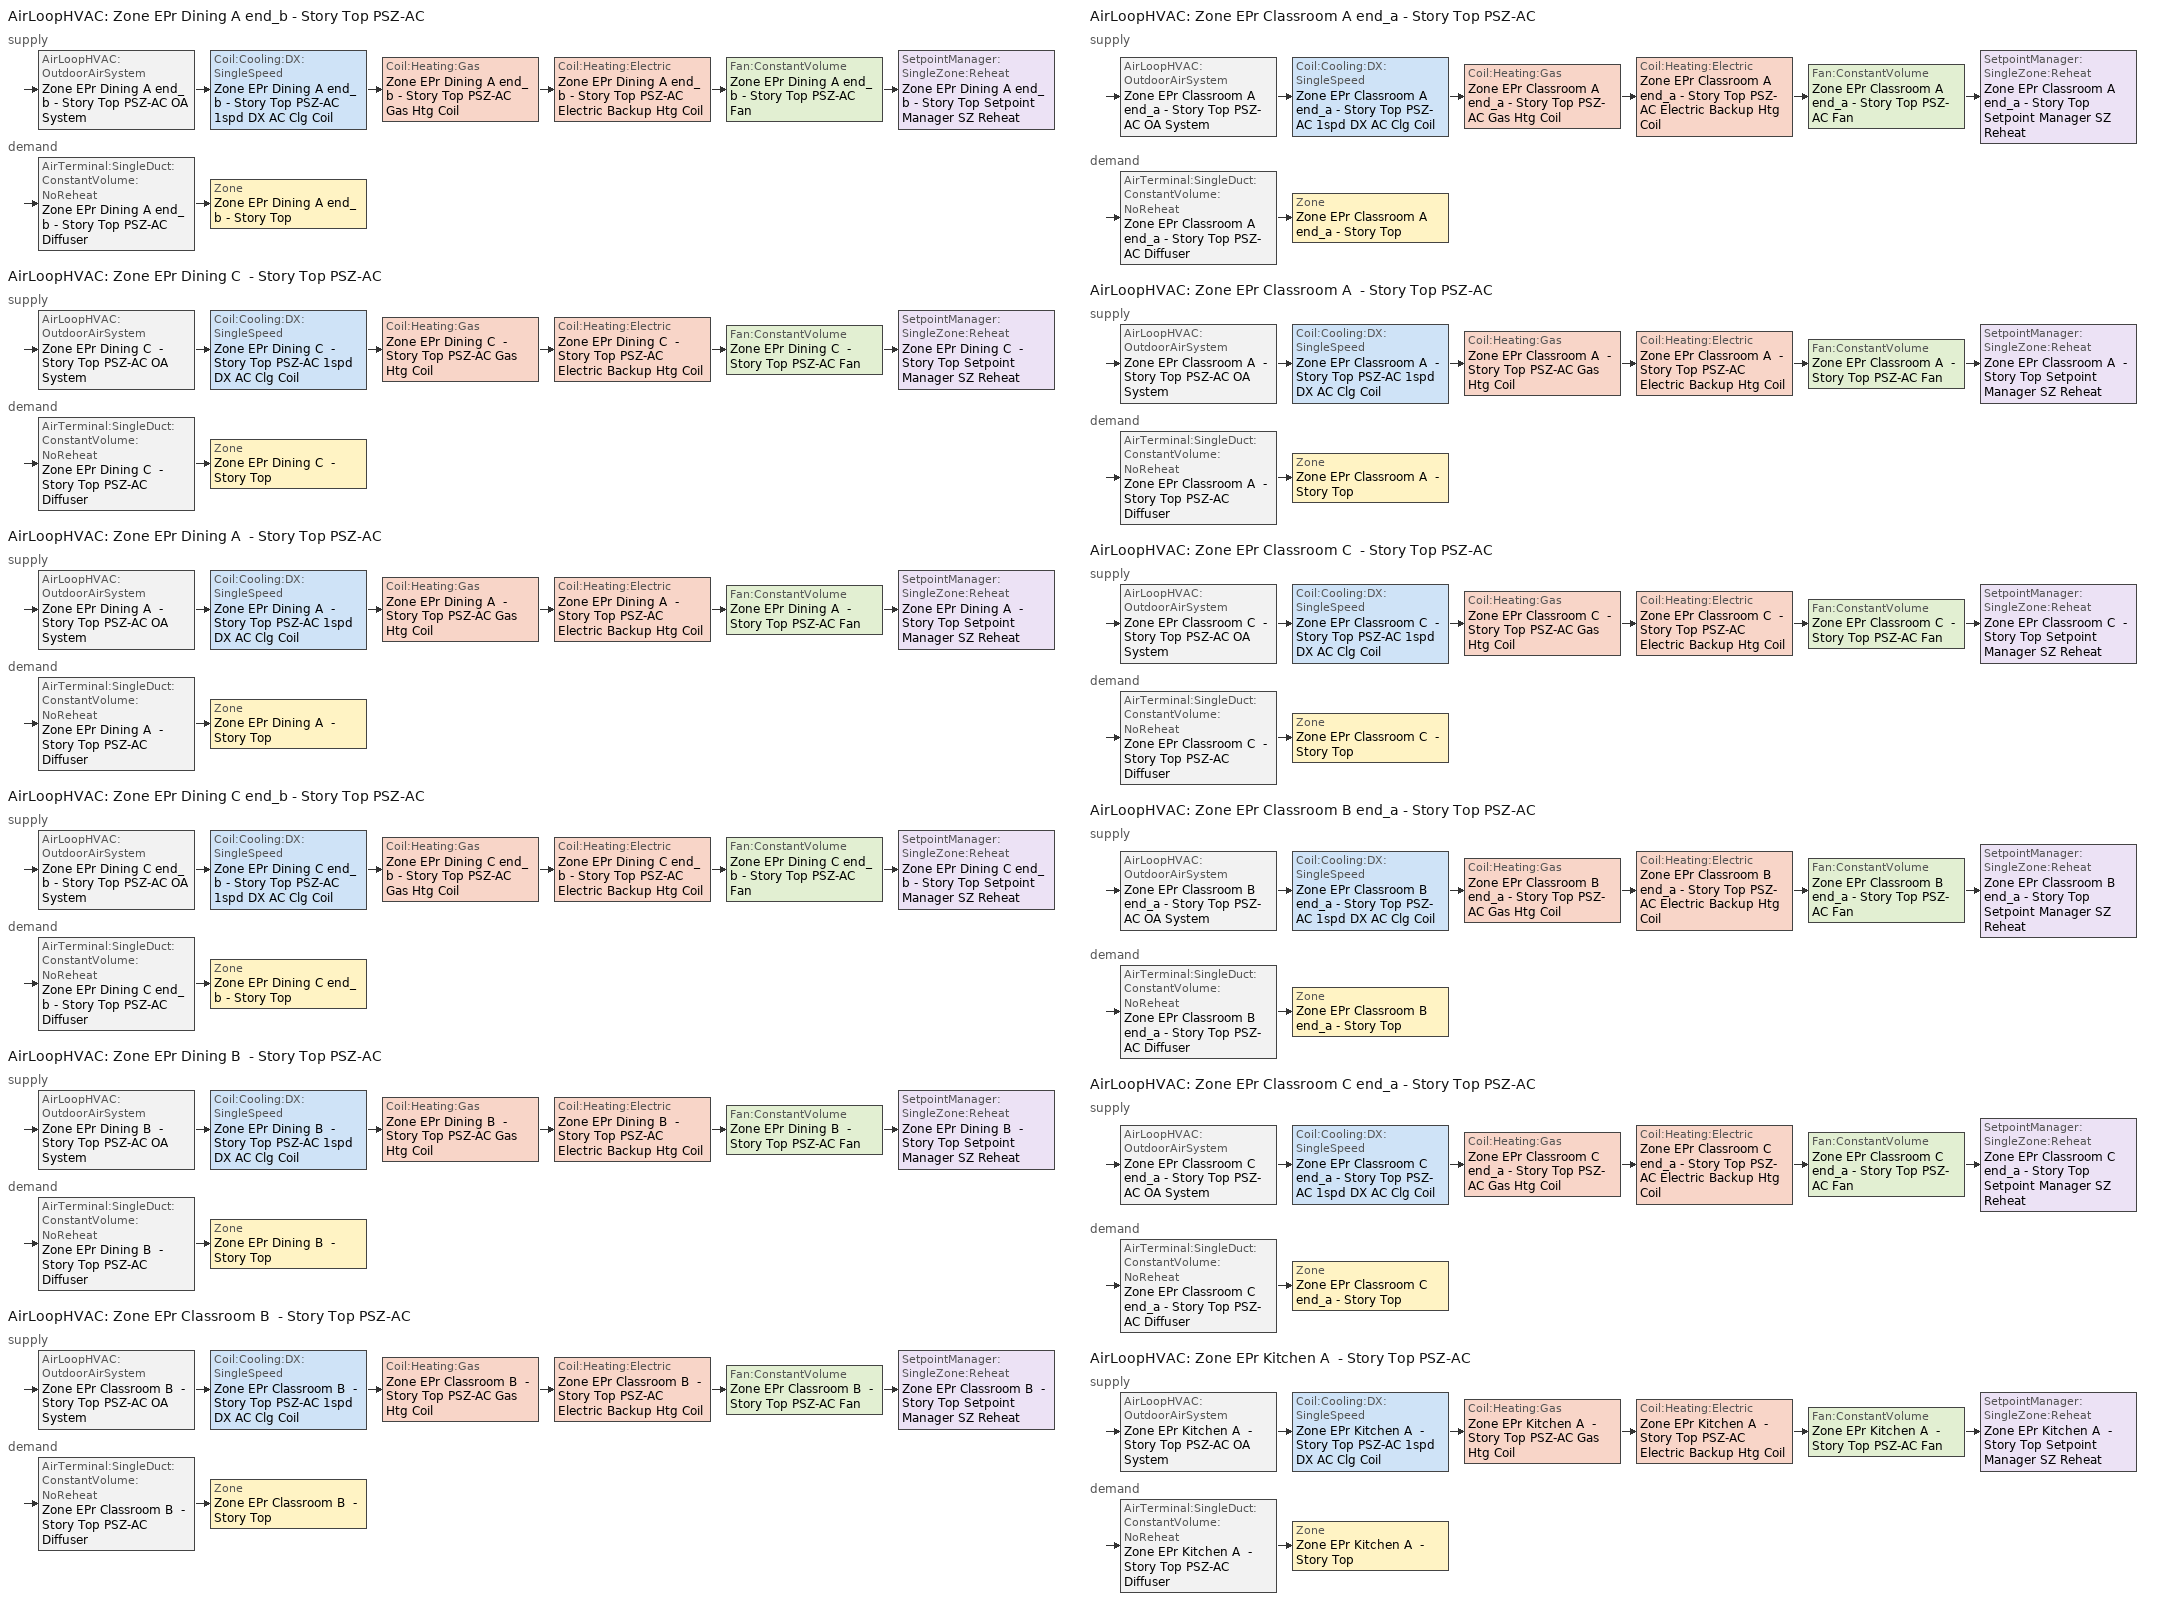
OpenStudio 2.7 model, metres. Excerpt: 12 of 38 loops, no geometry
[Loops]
AirLoopHVAC 'Zone EPr Dining A end_b - Story Top PSZ-AC'
 supply: AirLoopHVAC:OutdoorAirSystem 'Zone EPr Dining A end_b - Story Top PSZ-AC OA System' > Coil:Cooling:DX:SingleSpeed 'Zone EPr Dining A end_b - Story Top PSZ-AC 1spd DX AC Clg Coil' > Coil:Heating:Gas 'Zone EPr Dining A end_b - Story Top PSZ-AC Gas Htg Coil' > Coil:Heating:Electric 'Zone EPr Dining A end_b - Story Top PSZ-AC Electric Backup Htg Coil' > Fan:ConstantVolume 'Zone EPr Dining A end_b - Story Top PSZ-AC Fan' > SetpointManager:SingleZone:Reheat 'Zone EPr Dining A end_b - Story Top Setpoint Manager SZ Reheat'
 demand: AirTerminal:SingleDuct:ConstantVolume:NoReheat 'Zone EPr Dining A end_b - Story Top PSZ-AC Diffuser' > Zone 'Zone EPr Dining A end_b - Story Top'
AirLoopHVAC 'Zone EPr Dining C  - Story Top PSZ-AC'
 supply: AirLoopHVAC:OutdoorAirSystem 'Zone EPr Dining C  - Story Top PSZ-AC OA System' > Coil:Cooling:DX:SingleSpeed 'Zone EPr Dining C  - Story Top PSZ-AC 1spd DX AC Clg Coil' > Coil:Heating:Gas 'Zone EPr Dining C  - Story Top PSZ-AC Gas Htg Coil' > Coil:Heating:Electric 'Zone EPr Dining C  - Story Top PSZ-AC Electric Backup Htg Coil' > Fan:ConstantVolume 'Zone EPr Dining C  - Story Top PSZ-AC Fan' > SetpointManager:SingleZone:Reheat 'Zone EPr Dining C  - Story Top Setpoint Manager SZ Reheat'
 demand: AirTerminal:SingleDuct:ConstantVolume:NoReheat 'Zone EPr Dining C  - Story Top PSZ-AC Diffuser' > Zone 'Zone EPr Dining C  - Story Top'
AirLoopHVAC 'Zone EPr Dining A  - Story Top PSZ-AC'
 supply: AirLoopHVAC:OutdoorAirSystem 'Zone EPr Dining A  - Story Top PSZ-AC OA System' > Coil:Cooling:DX:SingleSpeed 'Zone EPr Dining A  - Story Top PSZ-AC 1spd DX AC Clg Coil' > Coil:Heating:Gas 'Zone EPr Dining A  - Story Top PSZ-AC Gas Htg Coil' > Coil:Heating:Electric 'Zone EPr Dining A  - Story Top PSZ-AC Electric Backup Htg Coil' > Fan:ConstantVolume 'Zone EPr Dining A  - Story Top PSZ-AC Fan' > SetpointManager:SingleZone:Reheat 'Zone EPr Dining A  - Story Top Setpoint Manager SZ Reheat'
 demand: AirTerminal:SingleDuct:ConstantVolume:NoReheat 'Zone EPr Dining A  - Story Top PSZ-AC Diffuser' > Zone 'Zone EPr Dining A  - Story Top'
AirLoopHVAC 'Zone EPr Dining C end_b - Story Top PSZ-AC'
 supply: AirLoopHVAC:OutdoorAirSystem 'Zone EPr Dining C end_b - Story Top PSZ-AC OA System' > Coil:Cooling:DX:SingleSpeed 'Zone EPr Dining C end_b - Story Top PSZ-AC 1spd DX AC Clg Coil' > Coil:Heating:Gas 'Zone EPr Dining C end_b - Story Top PSZ-AC Gas Htg Coil' > Coil:Heating:Electric 'Zone EPr Dining C end_b - Story Top PSZ-AC Electric Backup Htg Coil' > Fan:ConstantVolume 'Zone EPr Dining C end_b - Story Top PSZ-AC Fan' > SetpointManager:SingleZone:Reheat 'Zone EPr Dining C end_b - Story Top Setpoint Manager SZ Reheat'
 demand: AirTerminal:SingleDuct:ConstantVolume:NoReheat 'Zone EPr Dining C end_b - Story Top PSZ-AC Diffuser' > Zone 'Zone EPr Dining C end_b - Story Top'
AirLoopHVAC 'Zone EPr Dining B  - Story Top PSZ-AC'
 supply: AirLoopHVAC:OutdoorAirSystem 'Zone EPr Dining B  - Story Top PSZ-AC OA System' > Coil:Cooling:DX:SingleSpeed 'Zone EPr Dining B  - Story Top PSZ-AC 1spd DX AC Clg Coil' > Coil:Heating:Gas 'Zone EPr Dining B  - Story Top PSZ-AC Gas Htg Coil' > Coil:Heating:Electric 'Zone EPr Dining B  - Story Top PSZ-AC Electric Backup Htg Coil' > Fan:ConstantVolume 'Zone EPr Dining B  - Story Top PSZ-AC Fan' > SetpointManager:SingleZone:Reheat 'Zone EPr Dining B  - Story Top Setpoint Manager SZ Reheat'
 demand: AirTerminal:SingleDuct:ConstantVolume:NoReheat 'Zone EPr Dining B  - Story Top PSZ-AC Diffuser' > Zone 'Zone EPr Dining B  - Story Top'
AirLoopHVAC 'Zone EPr Classroom B  - Story Top PSZ-AC'
 supply: AirLoopHVAC:OutdoorAirSystem 'Zone EPr Classroom B  - Story Top PSZ-AC OA System' > Coil:Cooling:DX:SingleSpeed 'Zone EPr Classroom B  - Story Top PSZ-AC 1spd DX AC Clg Coil' > Coil:Heating:Gas 'Zone EPr Classroom B  - Story Top PSZ-AC Gas Htg Coil' > Coil:Heating:Electric 'Zone EPr Classroom B  - Story Top PSZ-AC Electric Backup Htg Coil' > Fan:ConstantVolume 'Zone EPr Classroom B  - Story Top PSZ-AC Fan' > SetpointManager:SingleZone:Reheat 'Zone EPr Classroom B  - Story Top Setpoint Manager SZ Reheat'
 demand: AirTerminal:SingleDuct:ConstantVolume:NoReheat 'Zone EPr Classroom B  - Story Top PSZ-AC Diffuser' > Zone 'Zone EPr Classroom B  - Story Top'
AirLoopHVAC 'Zone EPr Classroom A end_a - Story Top PSZ-AC'
 supply: AirLoopHVAC:OutdoorAirSystem 'Zone EPr Classroom A end_a - Story Top PSZ-AC OA System' > Coil:Cooling:DX:SingleSpeed 'Zone EPr Classroom A end_a - Story Top PSZ-AC 1spd DX AC Clg Coil' > Coil:Heating:Gas 'Zone EPr Classroom A end_a - Story Top PSZ-AC Gas Htg Coil' > Coil:Heating:Electric 'Zone EPr Classroom A end_a - Story Top PSZ-AC Electric Backup Htg Coil' > Fan:ConstantVolume 'Zone EPr Classroom A end_a - Story Top PSZ-AC Fan' > SetpointManager:SingleZone:Reheat 'Zone EPr Classroom A end_a - Story Top Setpoint Manager SZ Reheat'
 demand: AirTerminal:SingleDuct:ConstantVolume:NoReheat 'Zone EPr Classroom A end_a - Story Top PSZ-AC Diffuser' > Zone 'Zone EPr Classroom A end_a - Story Top'
AirLoopHVAC 'Zone EPr Classroom A  - Story Top PSZ-AC'
 supply: AirLoopHVAC:OutdoorAirSystem 'Zone EPr Classroom A  - Story Top PSZ-AC OA System' > Coil:Cooling:DX:SingleSpeed 'Zone EPr Classroom A  - Story Top PSZ-AC 1spd DX AC Clg Coil' > Coil:Heating:Gas 'Zone EPr Classroom A  - Story Top PSZ-AC Gas Htg Coil' > Coil:Heating:Electric 'Zone EPr Classroom A  - Story Top PSZ-AC Electric Backup Htg Coil' > Fan:ConstantVolume 'Zone EPr Classroom A  - Story Top PSZ-AC Fan' > SetpointManager:SingleZone:Reheat 'Zone EPr Classroom A  - Story Top Setpoint Manager SZ Reheat'
 demand: AirTerminal:SingleDuct:ConstantVolume:NoReheat 'Zone EPr Classroom A  - Story Top PSZ-AC Diffuser' > Zone 'Zone EPr Classroom A  - Story Top'
AirLoopHVAC 'Zone EPr Classroom C  - Story Top PSZ-AC'
 supply: AirLoopHVAC:OutdoorAirSystem 'Zone EPr Classroom C  - Story Top PSZ-AC OA System' > Coil:Cooling:DX:SingleSpeed 'Zone EPr Classroom C  - Story Top PSZ-AC 1spd DX AC Clg Coil' > Coil:Heating:Gas 'Zone EPr Classroom C  - Story Top PSZ-AC Gas Htg Coil' > Coil:Heating:Electric 'Zone EPr Classroom C  - Story Top PSZ-AC Electric Backup Htg Coil' > Fan:ConstantVolume 'Zone EPr Classroom C  - Story Top PSZ-AC Fan' > SetpointManager:SingleZone:Reheat 'Zone EPr Classroom C  - Story Top Setpoint Manager SZ Reheat'
 demand: AirTerminal:SingleDuct:ConstantVolume:NoReheat 'Zone EPr Classroom C  - Story Top PSZ-AC Diffuser' > Zone 'Zone EPr Classroom C  - Story Top'
AirLoopHVAC 'Zone EPr Classroom B end_a - Story Top PSZ-AC'
 supply: AirLoopHVAC:OutdoorAirSystem 'Zone EPr Classroom B end_a - Story Top PSZ-AC OA System' > Coil:Cooling:DX:SingleSpeed 'Zone EPr Classroom B end_a - Story Top PSZ-AC 1spd DX AC Clg Coil' > Coil:Heating:Gas 'Zone EPr Classroom B end_a - Story Top PSZ-AC Gas Htg Coil' > Coil:Heating:Electric 'Zone EPr Classroom B end_a - Story Top PSZ-AC Electric Backup Htg Coil' > Fan:ConstantVolume 'Zone EPr Classroom B end_a - Story Top PSZ-AC Fan' > SetpointManager:SingleZone:Reheat 'Zone EPr Classroom B end_a - Story Top Setpoint Manager SZ Reheat'
 demand: AirTerminal:SingleDuct:ConstantVolume:NoReheat 'Zone EPr Classroom B end_a - Story Top PSZ-AC Diffuser' > Zone 'Zone EPr Classroom B end_a - Story Top'
AirLoopHVAC 'Zone EPr Classroom C end_a - Story Top PSZ-AC'
 supply: AirLoopHVAC:OutdoorAirSystem 'Zone EPr Classroom C end_a - Story Top PSZ-AC OA System' > Coil:Cooling:DX:SingleSpeed 'Zone EPr Classroom C end_a - Story Top PSZ-AC 1spd DX AC Clg Coil' > Coil:Heating:Gas 'Zone EPr Classroom C end_a - Story Top PSZ-AC Gas Htg Coil' > Coil:Heating:Electric 'Zone EPr Classroom C end_a - Story Top PSZ-AC Electric Backup Htg Coil' > Fan:ConstantVolume 'Zone EPr Classroom C end_a - Story Top PSZ-AC Fan' > SetpointManager:SingleZone:Reheat 'Zone EPr Classroom C end_a - Story Top Setpoint Manager SZ Reheat'
 demand: AirTerminal:SingleDuct:ConstantVolume:NoReheat 'Zone EPr Classroom C end_a - Story Top PSZ-AC Diffuser' > Zone 'Zone EPr Classroom C end_a - Story Top'
AirLoopHVAC 'Zone EPr Kitchen A  - Story Top PSZ-AC'
 supply: AirLoopHVAC:OutdoorAirSystem 'Zone EPr Kitchen A  - Story Top PSZ-AC OA System' > Coil:Cooling:DX:SingleSpeed 'Zone EPr Kitchen A  - Story Top PSZ-AC 1spd DX AC Clg Coil' > Coil:Heating:Gas 'Zone EPr Kitchen A  - Story Top PSZ-AC Gas Htg Coil' > Coil:Heating:Electric 'Zone EPr Kitchen A  - Story Top PSZ-AC Electric Backup Htg Coil' > Fan:ConstantVolume 'Zone EPr Kitchen A  - Story Top PSZ-AC Fan' > SetpointManager:SingleZone:Reheat 'Zone EPr Kitchen A  - Story Top Setpoint Manager SZ Reheat'
 demand: AirTerminal:SingleDuct:ConstantVolume:NoReheat 'Zone EPr Kitchen A  - Story Top PSZ-AC Diffuser' > Zone 'Zone EPr Kitchen A  - Story Top'
[Sizing:Zone] Zone Cooling Design Supply Air Temperature Input Method=SupplyAirTemperature; Zone Cooling Design Supply Air Temperature {C}=12.7778; Zone Cooling Design Supply Air Temperature Difference {deltaC}=11.11; Zone Heating Design Supply Air Temperature Input Method=SupplyAirTemperature; Zone Heating Design Supply Air Temperature {C}=50; Zone Heating Design Supply Air Temperature Difference {deltaC}=11.11; Zone Cooling Design Supply Air Humidity Ratio {kg-H2O/kg-air}=0.0085; Zone Heating Design Supply Air Humidity Ratio {kg-H2O/kg-air}=0.008; Cooling Design Air Flow Method=DesignDay; Heating Design Air Flow Method=DesignDay; Account for Dedicated Outdoor Air System=No; Dedicated Outdoor Air System Control Strategy=NeutralSupplyAir; Dedicated Outdoor Air Low Setpoint Temperature for Design {C}=autosize; Dedicated Outdoor Air High Setpoint Temperature for Design {C}=autosize
Zone EPr Classroom A end_a - Story Top; Zone EPr Classroom B end_a - Story Top; Zone EPr Classroom C end_a - Story Top; Zone EPr Classroom A  - Story Top; Zone EPr Classroom B  - Story Top; Zone EPr Classroom C  - Story Top; Zone EPr Kitchen A  - Story Top; Zone EPr Dining A  - Story Top; Zone EPr Dining B  - Story Top; Zone EPr Dining C  - Story Top; Zone EPr Dining A end_b - Story Top; Zone EPr Dining C end_b - Story Top
[Zone equipment]
Zone EPr Classroom A end_a - Story Top: Zone EPr Classroom A end_a - Story Top PSZ-AC Diffuser
Zone EPr Classroom B end_a - Story Top: Zone EPr Classroom B end_a - Story Top PSZ-AC Diffuser
Zone EPr Classroom C end_a - Story Top: Zone EPr Classroom C end_a - Story Top PSZ-AC Diffuser
Zone EPr Classroom A  - Story Top: Zone EPr Classroom A  - Story Top PSZ-AC Diffuser
Zone EPr Classroom B  - Story Top: Zone EPr Classroom B  - Story Top PSZ-AC Diffuser
Zone EPr Classroom C  - Story Top: Zone EPr Classroom C  - Story Top PSZ-AC Diffuser
Zone EPr Kitchen A  - Story Top: Zone EPr Kitchen A  - Story Top Exhaust Fan, Zone EPr Kitchen A  - Story Top PSZ-AC Diffuser
Zone EPr Dining A  - Story Top: Zone EPr Dining A  - Story Top PSZ-AC Diffuser
Zone EPr Dining B  - Story Top: Zone EPr Dining B  - Story Top PSZ-AC Diffuser
Zone EPr Dining C  - Story Top: Zone EPr Dining C  - Story Top PSZ-AC Diffuser
Zone EPr Dining A end_b - Story Top: Zone EPr Dining A end_b - Story Top PSZ-AC Diffuser
Zone EPr Dining C end_b - Story Top: Zone EPr Dining C end_b - Story Top PSZ-AC Diffuser
[Fan:ZoneExhaust]
Zone EPr Kitchen A  - Story Top Exhaust Fan: Availability Schedule=DEER Primary School Kitchen Exhaust Fan DCV Schedule; Fan Total Efficiency=0.429; Pressure Rise {Pa}=124.544; Maximum Flow Rate {m3/s}=0.0470096; System Availability Manager Coupling Mode=Decoupled
[AirLoopHVAC] Availability Schedule=Always On Discrete; Design Supply Air Flow Rate {m3/s}=AutoSize
Zone EPr Dining A end_b - Story Top PSZ-AC; Zone EPr Dining C  - Story Top PSZ-AC; Zone EPr Dining A  - Story Top PSZ-AC; Zone EPr Dining C end_b - Story Top PSZ-AC; Zone EPr Dining B  - Story Top PSZ-AC; Zone EPr Classroom B  - Story Top PSZ-AC; Zone EPr Classroom A end_a - Story Top PSZ-AC; Zone EPr Classroom A  - Story Top PSZ-AC; Zone EPr Classroom C  - Story Top PSZ-AC; Zone EPr Classroom B end_a - Story Top PSZ-AC; Zone EPr Classroom C end_a - Story Top PSZ-AC; Zone EPr Kitchen A  - Story Top PSZ-AC
[Sizing:System] Type of Load to Size On=Sensible; Design Outdoor Air Flow Rate {m3/s}=Autosize; Central Heating Maximum System Air Flow Ratio=1; Preheat Design Temperature {C}=7.22222; Preheat Design Humidity Ratio {kg-H2O/kg-Air}=0.008; Precool Design Temperature {C}=12.7778; Precool Design Humidity Ratio {kg-H2O/kg-Air}=0.008; Central Cooling Design Supply Air Temperature {C}=12.7778; Central Heating Design Supply Air Temperature {C}=50; Sizing Option=Coincident; 100% Outdoor Air in Cooling=No; 100% Outdoor Air in Heating=No; Central Cooling Design Supply Air Humidity Ratio {kg-H2O/kg-Air}=0.0085; Central Heating Design Supply Air Humidity Ratio {kg-H2O/kg-Air}=0.008; Cooling Design Air Flow Method=DesignDay; Cooling Design Air Flow Rate {m3/s}=0; Heating Design Air Flow Method=DesignDay; Heating Design Air Flow Rate {m3/s}=0; System Outdoor Air Method=ZoneSum; Zone Maximum Outdoor Air Fraction=1; Cooling Supply Air Flow Rate Per Floor Area {m3/s-m2}=0.00996765; Cooling Fraction of Autosized Cooling Supply Air Flow Rate=1; Cooling Supply Air Flow Rate Per Unit Cooling Capacity {m3/s-W}=3.94755e-05; Heating Supply Air Flow Rate Per Floor Area {m3/s-m2}=0.00996765; Heating Fraction of Autosized Heating Supply Air Flow Rate=1; Heating Fraction of Autosized Cooling Supply Air Flow Rate=1; Heating Supply Air Flow Rate Per Unit Heating Capacity {m3/s-W}=3.15882e-05; Cooling Design Capacity Method=CoolingDesignCapacity; Cooling Design Capacity {W}=autosize; Cooling Design Capacity Per Floor Area {W/m2}=234.7; Fraction of Autosized Cooling Design Capacity=1; Heating Design Capacity Method=HeatingDesignCapacity; Heating Design Capacity {W}=autosize; Heating Design Capacity Per Floor Area {W/m2}=157; Fraction of Autosized Heating Design Capacity=1; Central Cooling Capacity Control Method=OnOff
Zone EPr Dining A end_b - Story Top PSZ-AC; Zone EPr Dining C  - Story Top PSZ-AC; Zone EPr Dining A  - Story Top PSZ-AC; Zone EPr Dining C end_b - Story Top PSZ-AC; Zone EPr Dining B  - Story Top PSZ-AC; Zone EPr Classroom B  - Story Top PSZ-AC; Zone EPr Classroom A end_a - Story Top PSZ-AC; Zone EPr Classroom A  - Story Top PSZ-AC; Zone EPr Classroom C  - Story Top PSZ-AC; Zone EPr Classroom B end_a - Story Top PSZ-AC; Zone EPr Classroom C end_a - Story Top PSZ-AC; Zone EPr Kitchen A  - Story Top PSZ-AC
[SetpointManager:SingleZone:Reheat] Minimum Supply Air Temperature {C}=12.7778; Maximum Supply Air Temperature {C}=50
Name | Control Zone | Setpoint Node or NodeList
Zone EPr Dining A end_b - Story Top Setpoint Manager SZ Reheat | Zone EPr Dining A end_b - Story Top | Zone EPr Dining A end_b - Story Top PSZ-AC Supply Outlet Node
Zone EPr Dining C  - Story Top Setpoint Manager SZ Reheat | Zone EPr Dining C  - Story Top | Zone EPr Dining C  - Story Top PSZ-AC Supply Outlet Node
Zone EPr Dining A  - Story Top Setpoint Manager SZ Reheat | Zone EPr Dining A  - Story Top | Zone EPr Dining A  - Story Top PSZ-AC Supply Outlet Node
Zone EPr Dining C end_b - Story Top Setpoint Manager SZ Reheat | Zone EPr Dining C end_b - Story Top | Zone EPr Dining C end_b - Story Top PSZ-AC Supply Outlet Node
Zone EPr Dining B  - Story Top Setpoint Manager SZ Reheat | Zone EPr Dining B  - Story Top | Zone EPr Dining B  - Story Top PSZ-AC Supply Outlet Node
Zone EPr Classroom B  - Story Top Setpoint Manager SZ Reheat | Zone EPr Classroom B  - Story Top | Zone EPr Classroom B  - Story Top PSZ-AC Supply Outlet Node
Zone EPr Classroom A end_a - Story Top Setpoint Manager SZ Reheat | Zone EPr Classroom A end_a - Story Top | Zone EPr Classroom A end_a - Story Top PSZ-AC Supply Outlet Node
Zone EPr Classroom A  - Story Top Setpoint Manager SZ Reheat | Zone EPr Classroom A  - Story Top | Zone EPr Classroom A  - Story Top PSZ-AC Supply Outlet Node
Zone EPr Classroom C  - Story Top Setpoint Manager SZ Reheat | Zone EPr Classroom C  - Story Top | Zone EPr Classroom C  - Story Top PSZ-AC Supply Outlet Node
Zone EPr Classroom B end_a - Story Top Setpoint Manager SZ Reheat | Zone EPr Classroom B end_a - Story Top | Zone EPr Classroom B end_a - Story Top PSZ-AC Supply Outlet Node
Zone EPr Classroom C end_a - Story Top Setpoint Manager SZ Reheat | Zone EPr Classroom C end_a - Story Top | Zone EPr Classroom C end_a - Story Top PSZ-AC Supply Outlet Node
Zone EPr Kitchen A  - Story Top Setpoint Manager SZ Reheat | Zone EPr Kitchen A  - Story Top | Zone EPr Kitchen A  - Story Top PSZ-AC Supply Outlet Node
[Fan:ConstantVolume] Availability Schedule=Always On Discrete; Fan Total Efficiency=0.54; Pressure Rise {Pa}=622.722; Maximum Flow Rate {m3/s}=AutoSize; Motor Efficiency=0.9; Motor In Airstream Fraction=1
Zone EPr Dining A end_b - Story Top PSZ-AC Fan; Zone EPr Dining C  - Story Top PSZ-AC Fan; Zone EPr Dining A  - Story Top PSZ-AC Fan; Zone EPr Dining C end_b - Story Top PSZ-AC Fan; Zone EPr Dining B  - Story Top PSZ-AC Fan; Zone EPr Classroom B  - Story Top PSZ-AC Fan; Zone EPr Classroom A end_a - Story Top PSZ-AC Fan; Zone EPr Classroom A  - Story Top PSZ-AC Fan; Zone EPr Classroom C  - Story Top PSZ-AC Fan; Zone EPr Classroom B end_a - Story Top PSZ-AC Fan; Zone EPr Classroom C end_a - Story Top PSZ-AC Fan; Zone EPr Kitchen A  - Story Top PSZ-AC Fan
[Coil:Heating:Gas] Availability Schedule=Always On Discrete; Gas Burner Efficiency=0.8; Nominal Capacity {W}=AutoSize; Parasitic Electric Load {W}=0; Parasitic Gas Load {W}=0
Zone EPr Dining A end_b - Story Top PSZ-AC Gas Htg Coil; Zone EPr Dining C  - Story Top PSZ-AC Gas Htg Coil; Zone EPr Dining A  - Story Top PSZ-AC Gas Htg Coil; Zone EPr Dining C end_b - Story Top PSZ-AC Gas Htg Coil; Zone EPr Dining B  - Story Top PSZ-AC Gas Htg Coil; Zone EPr Classroom B  - Story Top PSZ-AC Gas Htg Coil; Zone EPr Classroom A end_a - Story Top PSZ-AC Gas Htg Coil; Zone EPr Classroom A  - Story Top PSZ-AC Gas Htg Coil; Zone EPr Classroom C  - Story Top PSZ-AC Gas Htg Coil; Zone EPr Classroom B end_a - Story Top PSZ-AC Gas Htg Coil; Zone EPr Classroom C end_a - Story Top PSZ-AC Gas Htg Coil; Zone EPr Kitchen A  - Story Top PSZ-AC Gas Htg Coil
[Coil:Heating:Electric] Availability Schedule=Always On Discrete; Efficiency=1
Zone EPr Dining A end_b - Story Top PSZ-AC Electric Backup Htg Coil; Zone EPr Dining C  - Story Top PSZ-AC Electric Backup Htg Coil; Zone EPr Dining A  - Story Top PSZ-AC Electric Backup Htg Coil; Zone EPr Dining C end_b - Story Top PSZ-AC Electric Backup Htg Coil; Zone EPr Dining B  - Story Top PSZ-AC Electric Backup Htg Coil; Zone EPr Classroom B  - Story Top PSZ-AC Electric Backup Htg Coil; Zone EPr Classroom A end_a - Story Top PSZ-AC Electric Backup Htg Coil; Zone EPr Classroom A  - Story Top PSZ-AC Electric Backup Htg Coil; Zone EPr Classroom C  - Story Top PSZ-AC Electric Backup Htg Coil; Zone EPr Classroom B end_a - Story Top PSZ-AC Electric Backup Htg Coil; Zone EPr Classroom C end_a - Story Top PSZ-AC Electric Backup Htg Coil; Zone EPr Kitchen A  - Story Top PSZ-AC Electric Backup Htg Coil
[Coil:Cooling:DX:SingleSpeed] Availability Schedule=Always On Discrete; Rated Total Cooling Capacity {W}=autosize; Rated Sensible Heat Ratio=autosize; Rated COP {W/W}=3; Rated Air Flow Rate {m3/s}=autosize; Rated Evaporator Fan Power Per Volume Flow Rate {W/(m3/s)}=773.3; Condenser Type=AirCooled; Evaporative Condenser Effectiveness=0; Evaporative Condenser Air Flow Rate {m3/s}=Autosize; Evaporative Condenser Pump Rated Power Consumption {W}=Autosize; Crankcase Heater Capacity {W}=0; Maximum Outdoor Dry-Bulb Temperature for Crankcase Heater Operation {C}=0; Basin Heater Capacity {W/K}=0; Basin Heater Setpoint Temperature {C}=10
Name | Total Cooling Capacity Function of Temperature Curve | Total Cooling Capacity Function of Flow Fraction Curve | Energy Input Ratio Function of Temperature Curve | Energy Input Ratio Function of Flow Fraction Curve | Part Load Fraction Correlation Curve
Zone EPr Dining A end_b - Story Top PSZ-AC 1spd DX AC Clg Coil | Curve Biquadratic 91 | Curve Quadratic 136 | Curve Biquadratic 92 | Curve Quadratic 137 | Curve Quadratic 138
Zone EPr Dining C  - Story Top PSZ-AC 1spd DX AC Clg Coil | Curve Biquadratic 95 | Curve Quadratic 142 | Curve Biquadratic 96 | Curve Quadratic 143 | Curve Quadratic 144
Zone EPr Dining A  - Story Top PSZ-AC 1spd DX AC Clg Coil | Curve Biquadratic 99 | Curve Quadratic 148 | Curve Biquadratic 100 | Curve Quadratic 149 | Curve Quadratic 150
Zone EPr Dining C end_b - Story Top PSZ-AC 1spd DX AC Clg Coil | Curve Biquadratic 103 | Curve Quadratic 154 | Curve Biquadratic 104 | Curve Quadratic 155 | Curve Quadratic 156
Zone EPr Dining B  - Story Top PSZ-AC 1spd DX AC Clg Coil | Curve Biquadratic 107 | Curve Quadratic 160 | Curve Biquadratic 108 | Curve Quadratic 161 | Curve Quadratic 162
Zone EPr Classroom B  - Story Top PSZ-AC 1spd DX AC Clg Coil | Curve Biquadratic 111 | Curve Quadratic 166 | Curve Biquadratic 112 | Curve Quadratic 167 | Curve Quadratic 168
Zone EPr Classroom A end_a - Story Top PSZ-AC 1spd DX AC Clg Coil | Curve Biquadratic 115 | Curve Quadratic 172 | Curve Biquadratic 116 | Curve Quadratic 173 | Curve Quadratic 174
Zone EPr Classroom A  - Story Top PSZ-AC 1spd DX AC Clg Coil | Curve Biquadratic 119 | Curve Quadratic 178 | Curve Biquadratic 120 | Curve Quadratic 179 | Curve Quadratic 180
Zone EPr Classroom C  - Story Top PSZ-AC 1spd DX AC Clg Coil | Curve Biquadratic 123 | Curve Quadratic 184 | Curve Biquadratic 124 | Curve Quadratic 185 | Curve Quadratic 186
Zone EPr Classroom B end_a - Story Top PSZ-AC 1spd DX AC Clg Coil | Curve Biquadratic 127 | Curve Quadratic 190 | Curve Biquadratic 128 | Curve Quadratic 191 | Curve Quadratic 192
Zone EPr Classroom C end_a - Story Top PSZ-AC 1spd DX AC Clg Coil | Curve Biquadratic 131 | Curve Quadratic 196 | Curve Biquadratic 132 | Curve Quadratic 197 | Curve Quadratic 198
Zone EPr Kitchen A  - Story Top PSZ-AC 1spd DX AC Clg Coil | Curve Biquadratic 135 | Curve Quadratic 202 | Curve Biquadratic 136 | Curve Quadratic 203 | Curve Quadratic 204
[Controller:OutdoorAir] Minimum Outdoor Air Flow Rate {m3/s}=0; Maximum Outdoor Air Flow Rate {m3/s}=Autosize; Economizer Control Type=NoEconomizer; Economizer Control Action Type=ModulateFlow; Economizer Maximum Limit Dry-Bulb Temperature {C}=28; Economizer Maximum Limit Enthalpy {J/kg}=64000; Lockout Type=NoLockout; Minimum Limit Type=FixedMinimum; Minimum Outdoor Air Schedule=Always On Discrete; High Humidity Control=No; Heat Recovery Bypass Control Type=BypassWhenWithinEconomizerLimits
Name | Controller Mechanical Ventilation
Zone EPr Dining A end_b - Story Top PSZ-AC OA System Controller | Controller Mechanical Ventilation 23
Zone EPr Dining C  - Story Top PSZ-AC OA System Controller | Controller Mechanical Ventilation 24
Zone EPr Dining A  - Story Top PSZ-AC OA System Controller | Controller Mechanical Ventilation 25
Zone EPr Dining C end_b - Story Top PSZ-AC OA System Controller | Controller Mechanical Ventilation 26
Zone EPr Dining B  - Story Top PSZ-AC OA System Controller | Controller Mechanical Ventilation 27
Zone EPr Classroom B  - Story Top PSZ-AC OA System Controller | Controller Mechanical Ventilation 28
Zone EPr Classroom A end_a - Story Top PSZ-AC OA System Controller | Controller Mechanical Ventilation 29
Zone EPr Classroom A  - Story Top PSZ-AC OA System Controller | Controller Mechanical Ventilation 30
Zone EPr Classroom C  - Story Top PSZ-AC OA System Controller | Controller Mechanical Ventilation 31
Zone EPr Classroom B end_a - Story Top PSZ-AC OA System Controller | Controller Mechanical Ventilation 32
Zone EPr Classroom C end_a - Story Top PSZ-AC OA System Controller | Controller Mechanical Ventilation 33
Zone EPr Kitchen A  - Story Top PSZ-AC OA System Controller | Controller Mechanical Ventilation 34
[Controller:MechanicalVentilation] Availability Schedule=Always On Discrete; System Outdoor Air Method=ZoneSum
Controller Mechanical Ventilation 23; Controller Mechanical Ventilation 24; Controller Mechanical Ventilation 25; Controller Mechanical Ventilation 26; Controller Mechanical Ventilation 27; Controller Mechanical Ventilation 28; Controller Mechanical Ventilation 29; Controller Mechanical Ventilation 30; Controller Mechanical Ventilation 31; Controller Mechanical Ventilation 32; Controller Mechanical Ventilation 33; Controller Mechanical Ventilation 34
[AirLoopHVAC:OutdoorAirSystem]
Name | Controller
Zone EPr Dining A end_b - Story Top PSZ-AC OA System | Zone EPr Dining A end_b - Story Top PSZ-AC OA System Controller
Zone EPr Dining C  - Story Top PSZ-AC OA System | Zone EPr Dining C  - Story Top PSZ-AC OA System Controller
Zone EPr Dining A  - Story Top PSZ-AC OA System | Zone EPr Dining A  - Story Top PSZ-AC OA System Controller
Zone EPr Dining C end_b - Story Top PSZ-AC OA System | Zone EPr Dining C end_b - Story Top PSZ-AC OA System Controller
Zone EPr Dining B  - Story Top PSZ-AC OA System | Zone EPr Dining B  - Story Top PSZ-AC OA System Controller
Zone EPr Classroom B  - Story Top PSZ-AC OA System | Zone EPr Classroom B  - Story Top PSZ-AC OA System Controller
Zone EPr Classroom A end_a - Story Top PSZ-AC OA System | Zone EPr Classroom A end_a - Story Top PSZ-AC OA System Controller
Zone EPr Classroom A  - Story Top PSZ-AC OA System | Zone EPr Classroom A  - Story Top PSZ-AC OA System Controller
Zone EPr Classroom C  - Story Top PSZ-AC OA System | Zone EPr Classroom C  - Story Top PSZ-AC OA System Controller
Zone EPr Classroom B end_a - Story Top PSZ-AC OA System | Zone EPr Classroom B end_a - Story Top PSZ-AC OA System Controller
Zone EPr Classroom C end_a - Story Top PSZ-AC OA System | Zone EPr Classroom C end_a - Story Top PSZ-AC OA System Controller
Zone EPr Kitchen A  - Story Top PSZ-AC OA System | Zone EPr Kitchen A  - Story Top PSZ-AC OA System Controller
[AirTerminal:SingleDuct:ConstantVolume:NoReheat] Availability Schedule=Always On Discrete; Maximum Air Flow Rate {m3/s}=AutoSize
Zone EPr Dining A end_b - Story Top PSZ-AC Diffuser; Zone EPr Dining C  - Story Top PSZ-AC Diffuser; Zone EPr Dining A  - Story Top PSZ-AC Diffuser; Zone EPr Dining C end_b - Story Top PSZ-AC Diffuser; Zone EPr Dining B  - Story Top PSZ-AC Diffuser; Zone EPr Classroom B  - Story Top PSZ-AC Diffuser; Zone EPr Classroom A end_a - Story Top PSZ-AC Diffuser; Zone EPr Classroom A  - Story Top PSZ-AC Diffuser; Zone EPr Classroom C  - Story Top PSZ-AC Diffuser; Zone EPr Classroom B end_a - Story Top PSZ-AC Diffuser; Zone EPr Classroom C end_a - Story Top PSZ-AC Diffuser; Zone EPr Kitchen A  - Story Top PSZ-AC Diffuser
[Schedule:Ruleset]
DEER Primary School Kitchen Exhaust Fan DCV Schedule: Default Day Schedule=DEER Primary School Kitchen Exhaust Fan DCV Schedule Default; Summer Design Day Schedule=DEER Primary School Kitchen Exhaust Fan DCV Schedule Summer Design Day; Winter Design Day Schedule=DEER Primary School Kitchen Exhaust Fan DCV Schedule Winter Design Day
[Schedule:Day]
DEER Primary School Kitchen Exhaust Fan DCV Schedule Default: 24, 0, 0
DEER Primary School Kitchen Exhaust Fan DCV Schedule Summer Design Day; DEER Primary School Kitchen Exhaust Fan DCV Schedule Winter Design Day; DEER Primary School Kitchen Exhaust Fan DCV Schedule Wkdy Day; DEER Primary School Kitchen Exhaust Fan DCV Schedule Wkdy Day 1; DEER Primary School Kitchen Exhaust Fan DCV Schedule Wkdy Day 2: 8, 0, 0, 9, 0, 0.9, 16, 0, 1, 19, 0, 0.5, 24, 0, 0
DEER Primary School Kitchen Exhaust Fan DCV Schedule Sat Day; DEER Primary School Kitchen Exhaust Fan DCV Schedule Sat Day 1; DEER Primary School Kitchen Exhaust Fan DCV Schedule Sat Day 2: 9, 0, 0, 10, 0, 0.83, 15, 0, 0.9, 17, 0, 0.5, 24, 0, 0
[Schedule:Rule] Schedule Ruleset=DEER Primary School Kitchen Exhaust Fan DCV Schedule; Date Specification Type=DateRange
Name | Rule Order | Day Schedule | Apply Saturday | Start Month | Start Day | End Month | End Day | Apply Monday | Apply Tuesday | Apply Wednesday | Apply Thursday | Apply Friday
Schedule Rule 134 | 5 | DEER Primary School Kitchen Exhaust Fan DCV Schedule Sat Day | Yes | 1 | 5 | 4 | 3
Schedule Rule 135 | 4 | DEER Primary School Kitchen Exhaust Fan DCV Schedule Wkdy Day |  | 1 | 5 | 4 | 3 | Yes | Yes | Yes | Yes | Yes
Schedule Rule 136 | 3 | DEER Primary School Kitchen Exhaust Fan DCV Schedule Sat Day 1 | Yes | 4 | 13 | 6 | 12
Schedule Rule 137 | 2 | DEER Primary School Kitchen Exhaust Fan DCV Schedule Wkdy Day 1 |  | 4 | 13 | 6 | 12 | Yes | Yes | Yes | Yes | Yes
Schedule Rule 138 | 1 | DEER Primary School Kitchen Exhaust Fan DCV Schedule Sat Day 2 | Yes | 8 | 17 | 12 | 11
Schedule Rule 139 | 0 | DEER Primary School Kitchen Exhaust Fan DCV Schedule Wkdy Day 2 |  | 8 | 17 | 12 | 11 | Yes | Yes | Yes | Yes | Yes
[Schedule:Constant]
Always On Discrete: Value=1
[Curve:Biquadratic] Minimum Value of x=-100; Maximum Value of x=100; Minimum Value of y=-100; Maximum Value of y=100
Name | Coefficient1 Constant | Coefficient2 x | Coefficient3 x**2 | Coefficient4 y | Coefficient5 y**2 | Coefficient6 x*y
Curve Biquadratic 91; Curve Biquadratic 95; Curve Biquadratic 99; Curve Biquadratic 103; Curve Biquadratic 107; Curve Biquadratic 111; Curve Biquadratic 115; Curve Biquadratic 119; Curve Biquadratic 123; Curve Biquadratic 127; Curve Biquadratic 131; Curve Biquadratic 135 | 0.971212 | -0.0152755 | 0.00144345 | -0.00039321 | -6.8364e-06 | -0.000290596
Curve Biquadratic 92; Curve Biquadratic 96; Curve Biquadratic 100; Curve Biquadratic 104; Curve Biquadratic 108; Curve Biquadratic 112; Curve Biquadratic 116; Curve Biquadratic 120; Curve Biquadratic 124; Curve Biquadratic 128; Curve Biquadratic 132; Curve Biquadratic 136 | 0.286871 | 0.0239022 | -0.000810648 | 0.0134585 | 0.000338936 | -0.000487004
[Curve:Quadratic]
Name | Coefficient1 Constant | Coefficient2 x | Coefficient3 x**2 | Minimum Value of x | Maximum Value of x | Minimum Curve Output | Maximum Curve Output
Curve Quadratic 136; Curve Quadratic 137; Curve Quadratic 142; Curve Quadratic 143; Curve Quadratic 148; Curve Quadratic 149; Curve Quadratic 154; Curve Quadratic 155; Curve Quadratic 160; Curve Quadratic 161; Curve Quadratic 166; Curve Quadratic 167; Curve Quadratic 172; Curve Quadratic 173; Curve Quadratic 178; Curve Quadratic 179; Curve Quadratic 184; Curve Quadratic 185; Curve Quadratic 190; Curve Quadratic 191; Curve Quadratic 196; Curve Quadratic 197; Curve Quadratic 202; Curve Quadratic 203 | 1 | 0 | 0 | -100 | 100
Curve Quadratic 138; Curve Quadratic 144; Curve Quadratic 150; Curve Quadratic 156; Curve Quadratic 162; Curve Quadratic 168; Curve Quadratic 174; Curve Quadratic 180; Curve Quadratic 186; Curve Quadratic 192; Curve Quadratic 198; Curve Quadratic 204 | 0.909496 | 0.0986477 | -0.00819488 | 0 | 1 | 0.7 | 1
